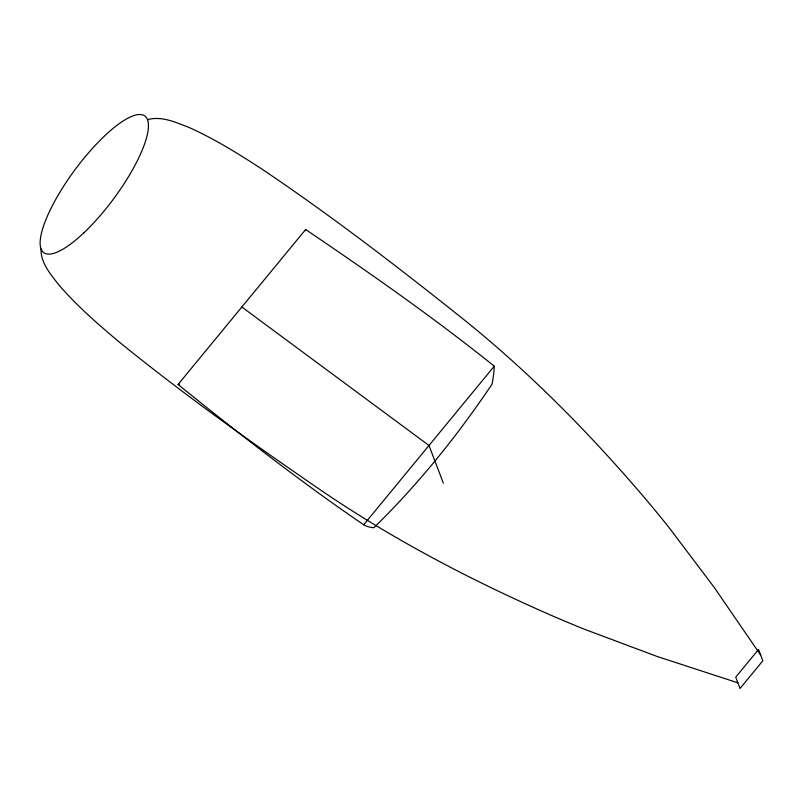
<?xml version="1.0" encoding="UTF-8"?>
<svg xmlns="http://www.w3.org/2000/svg" width="803" height="803" viewBox="0 0 803 803"><rect width="100%" height="100%" fill="white"/><g stroke="black" fill="none" stroke-linecap="round" stroke-linejoin="round"><path stroke-width="1.2" d="M41.073 248.96C40.471 262.962 50.75 274.325 58.729 284.764C76.837 305.853 97.926 324.111 119.155 341.958C181.619 392.737 247.204 439.572 313.511 485.163C389.395 537.769 471.542 580.75 556.148 617.477A1397.832 1318.466 -20.9 0 0 584.775 629.381L657.215 656.503L737.887 682.821M178.055 384.496L305.632 229.517C369.942 273.02 433.65 317.597 494.267 366.168L363.699 524.791C299.599 481.057 238.381 433.259 178.055 384.496A129.112 36.727 -53.5 0 0 179.501 384.246M147.501 119.667C161.443 115.732 175.606 122.287 188.424 127.205C214.15 138.608 238.079 153.594 261.627 168.891C328.427 213.769 392.396 262.762 455.361 312.839C526.848 369.219 591.048 434.333 649.687 503.852A1397.832 1318.466 -20.9 0 1 668.819 527.29L714.158 587.324L760.692 655.118M241.844 307.007L428.983 445.474L443.366 483.155M363.719 524.76A243.821 69.349 -53.5 0 0 373.867 527.732C418.293 484.329 457.439 435.648 492.058 384.145A243.821 69.349 -53.5 0 0 494.246 366.188M305.612 229.528A129.112 36.727 -53.5 0 1 305.301 230.672M758.534 649.466L735.729 677.17L740.045 688.472L762.85 660.769L758.534 649.466M83.863 232.82A84.988 24.17 -53.5 0 0 145.534 116.576A84.988 24.17 -53.5 0 0 53.48 203.54A84.988 24.17 -53.5 0 0 83.863 232.82"/></g></svg>
